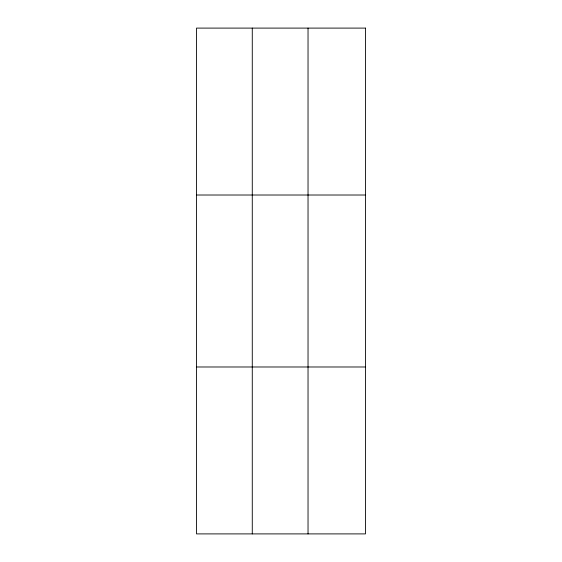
<?xml version="1.0" encoding="UTF-8"?>
<svg xmlns="http://www.w3.org/2000/svg" width="562" height="562" viewBox="0 0 562 562"><rect width="100%" height="100%" fill="white"/><g stroke="black" fill="none" stroke-linecap="round" stroke-linejoin="round"><path stroke-width="0.84" d="M196.517 195.014L365.483 195.014M196.517 366.986L365.483 366.986M308.032 28.1L308.032 533.9M252.275 28.1L252.275 533.9M365.483 28.1L365.483 533.9L196.517 533.9L196.517 28.1L365.483 28.1"/></g></svg>
